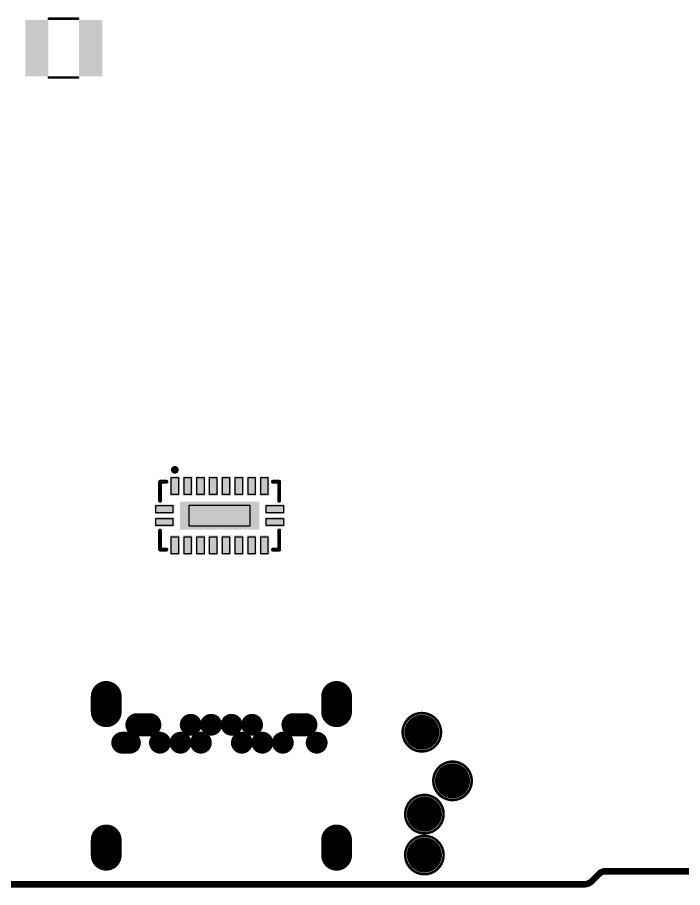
# Model space of a CAD drawing. Header units: millimetres. Extents: x 33.87 to 37.23, y 19.07 to 21.28.
# Drawn here: x 34.541 to 35.565, y 19.07 to 20.409 of the extents above; entities that cross this region are included whole.
import ezdxf

# ---------------------------------------------------------------- set-up
doc = ezdxf.new("R2010")
doc.units = ezdxf.units.MM
doc.header["$MEASUREMENT"] = 0
for name, color, linetype in [('BottomLayer', 5, 'Continuous'), ('BottomOverlay', 54, 'Continuous'), ('BottomPaste', 16, 'Continuous'), ('BottomSolder', 6, 'Continuous'), ('KeepOutLayer', 6, 'Continuous'), ('MidLayer1', 16, 'Continuous'), ('MidLayer2', 76, 'Continuous'), ('MidLayer3', 90, 'Continuous'), ('MidLayer4', 156, 'Continuous'), ('MidLayer5', 130, 'Continuous'), ('MidLayer6', 216, 'Continuous'), ('MultiLayer', 9, 'Continuous')]:
    doc.layers.add(name, color=color, linetype=linetype)

# ---------------------------------------------------------------- blocks, each defined once
blk = doc.blocks.new('IND_252012_B_21')
at = {"layer": 'BottomLayer'}
for points in [[(-0.0271, -0.0394), (-0.0271, 0.0394), (-0.0546, -0.0394), (-0.0546, 0.0394)], [(0.0556, -0.0394), (0.0556, 0.0394), (0.0281, -0.0394), (0.0281, 0.0394)]]:
    blk.add_solid(points, dxfattribs=at)
at = {"layer": 'BottomOverlay', "const_width": 0.00394}
for points in [[(-0.0225, 0.0453), (0.0224, 0.0453)], [(-0.0225, -0.0453), (0.0224, -0.0453)]]:
    blk.add_lwpolyline(points, dxfattribs=at)
at = {"layer": 'BottomOverlay', "const_width": 0.00197}
for points in [[(-0.0235, 0.0453, 1), (-0.0215, 0.0453, 1)], [(0.0214, 0.0453, 1), (0.0234, 0.0453, 1)], [(-0.0235, -0.0453, 1), (-0.0215, -0.0453, 1)], [(0.0214, -0.0453, 1), (0.0234, -0.0453, 1)]]:
    blk.add_lwpolyline(points, format="xyb", close=True, dxfattribs=at)
at = {"layer": 'BottomPaste'}
for points in [[(-0.0271, -0.0394), (-0.0271, 0.0394), (-0.0546, -0.0394), (-0.0546, 0.0394)], [(0.0556, -0.0394), (0.0556, 0.0394), (0.0281, -0.0394), (0.0281, 0.0394)]]:
    blk.add_solid(points, dxfattribs=at)
at = {"layer": 'BottomSolder'}
for points in [[(-0.0231, -0.0434), (-0.0231, 0.0434), (-0.0586, -0.0434), (-0.0586, 0.0434)], [(0.0596, -0.0434), (0.0596, 0.0434), (0.0241, -0.0434), (0.0241, 0.0434)]]:
    blk.add_solid(points, dxfattribs=at)
blk = doc.blocks.new('TEST_1_27MM_B_33')
at = {"layer": 'BottomLayer', "const_width": 0.025}
blk.add_lwpolyline([(-0.0125, 0, 1), (0.0125, 0, 1)], format="xyb", close=True, dxfattribs=at)
at = {"layer": 'BottomOverlay'}
for points, const_width in [([(0.0295, 0, 1), (-0.0295, 0, 1)], 0.00394), ([(-0.0305, 0, 1), (-0.0285, 0, 1)], 0.00197), ([(0.0285, 0, 1), (0.0305, 0, 1)], 0.00197)]:
    blk.add_lwpolyline(points, format="xyb", close=True, dxfattribs=dict(at, const_width=const_width))
at = {"layer": 'BottomPaste', "const_width": 0.025}
blk.add_lwpolyline([(-0.0125, 0, 1), (0.0125, 0, 1)], format="xyb", close=True, dxfattribs=at)
at = {"layer": 'BottomSolder', "const_width": 0.027}
blk.add_lwpolyline([(-0.0135, 0, 1), (0.0135, 0, 1)], format="xyb", close=True, dxfattribs=at)
blk = doc.blocks.new('TEST_1_27MM_B_34')
at = {"layer": 'BottomLayer', "const_width": 0.025}
blk.add_lwpolyline([(-0.0125, 0, 1), (0.0125, 0, 1)], format="xyb", close=True, dxfattribs=at)
at = {"layer": 'BottomOverlay'}
for points, const_width in [([(0.0295, 0, 1), (-0.0295, 0, 1)], 0.00394), ([(-0.0305, 0, 1), (-0.0285, 0, 1)], 0.00197), ([(0.0285, 0, 1), (0.0305, 0, 1)], 0.00197)]:
    blk.add_lwpolyline(points, format="xyb", close=True, dxfattribs=dict(at, const_width=const_width))
at = {"layer": 'BottomPaste', "const_width": 0.025}
blk.add_lwpolyline([(-0.0125, 0, 1), (0.0125, 0, 1)], format="xyb", close=True, dxfattribs=at)
at = {"layer": 'BottomSolder', "const_width": 0.027}
blk.add_lwpolyline([(-0.0135, 0, 1), (0.0135, 0, 1)], format="xyb", close=True, dxfattribs=at)
blk = doc.blocks.new('TEST_1_27MM_B_35')
at = {"layer": 'BottomLayer', "const_width": 0.025}
blk.add_lwpolyline([(-0.0125, 0, 1), (0.0125, 0, 1)], format="xyb", close=True, dxfattribs=at)
at = {"layer": 'BottomOverlay'}
for points, const_width in [([(0.0295, 0, 1), (-0.0295, 0, 1)], 0.00394), ([(-0.0305, 0, 1), (-0.0285, 0, 1)], 0.00197), ([(0.0285, 0, 1), (0.0305, 0, 1)], 0.00197)]:
    blk.add_lwpolyline(points, format="xyb", close=True, dxfattribs=dict(at, const_width=const_width))
at = {"layer": 'BottomPaste', "const_width": 0.025}
blk.add_lwpolyline([(-0.0125, 0, 1), (0.0125, 0, 1)], format="xyb", close=True, dxfattribs=at)
at = {"layer": 'BottomSolder', "const_width": 0.027}
blk.add_lwpolyline([(-0.0135, 0, 1), (0.0135, 0, 1)], format="xyb", close=True, dxfattribs=at)
blk = doc.blocks.new('TEST_1_27MM_B_36')
at = {"layer": 'BottomLayer', "const_width": 0.025}
blk.add_lwpolyline([(-0.0125, 0, 1), (0.0125, 0, 1)], format="xyb", close=True, dxfattribs=at)
at = {"layer": 'BottomOverlay'}
for points, const_width in [([(0.0295, 0, 1), (-0.0295, 0, 1)], 0.00394), ([(-0.0305, 0, 1), (-0.0285, 0, 1)], 0.00197), ([(0.0285, 0, 1), (0.0305, 0, 1)], 0.00197)]:
    blk.add_lwpolyline(points, format="xyb", close=True, dxfattribs=dict(at, const_width=const_width))
at = {"layer": 'BottomPaste', "const_width": 0.025}
blk.add_lwpolyline([(-0.0125, 0, 1), (0.0125, 0, 1)], format="xyb", close=True, dxfattribs=at)
at = {"layer": 'BottomSolder', "const_width": 0.027}
blk.add_lwpolyline([(-0.0135, 0, 1), (0.0135, 0, 1)], format="xyb", close=True, dxfattribs=at)
blk = doc.blocks.new('USB_C_TH_TYPE_USB_3_1_C_52')
at = {"layer": 'BottomLayer'}
for points, const_width in [([(-0.1302, 0.1772), (-0.1066, 0.1772)], 0.0394), ([(0.0906, 0.1772), (0.1143, 0.1772)], 0.0394), ([(0.043, 0.1407), (0.043, 0.1526)], 0.0256), ([(0.0706, 0.1299), (0.0706, 0.1102)], 0.0276), ([(0.0706, -0.1102), (0.0706, -0.1299)], 0.0276), ([(-0.1302, -0.1772), (-0.1066, -0.1772)], 0.0394), ([(0.0906, -0.1772), (0.1143, -0.1772)], 0.0394)]:
    blk.add_lwpolyline(points, dxfattribs=dict(at, const_width=const_width))
for points, const_width in [([(-0.1401, 0.1772, 1), (-0.1204, 0.1772, 1)], 0.0197), ([(-0.1164, 0.1772, 1), (-0.0968, 0.1772, 1)], 0.0197), ([(0.0808, 0.1772, 1), (0.1005, 0.1772, 1)], 0.0197), ([(0.1044, 0.1772, 1), (0.1241, 0.1772, 1)], 0.0197), ([(0.0366, 0.1526, 1), (0.0494, 0.1526, 1)], 0.0128), ([(0.0366, 0.1407, 1), (0.0494, 0.1407, 1)], 0.0128), ([(0.0637, 0.1299, 1), (0.0775, 0.1299, 1)], 0.0138), ([(0.0637, 0.1102, 1), (0.0775, 0.1102, 1)], 0.0138), ([(0.0366, 0.0945, 1), (0.0494, 0.0945, 1)], 0.0128), ([(0.0366, 0.063, 1), (0.0494, 0.063, 1)], 0.0128), ([(0.0642, 0.0472, 1), (0.077, 0.0472, 1)], 0.0128), ([(0.0366, 0.0315, 1), (0.0494, 0.0315, 1)], 0.0128), ([(0.0642, 0.0158, 1), (0.077, 0.0158, 1)], 0.0128), ([(0.0642, -0.0157, 1), (0.077, -0.0157, 1)], 0.0128), ([(0.0366, -0.0315, 1), (0.0494, -0.0315, 1)], 0.0128), ([(0.0642, -0.0472, 1), (0.077, -0.0472, 1)], 0.0128), ([(0.0366, -0.063, 1), (0.0494, -0.063, 1)], 0.0128), ([(0.0366, -0.0945, 1), (0.0494, -0.0945, 1)], 0.0128), ([(0.0637, -0.1102, 1), (0.0775, -0.1102, 1)], 0.0138), ([(0.0637, -0.1299, 1), (0.0775, -0.1299, 1)], 0.0138), ([(0.0366, -0.1466, 1), (0.0494, -0.1466, 1)], 0.0128), ([(-0.1401, -0.1772, 1), (-0.1204, -0.1772, 1)], 0.0197), ([(-0.1164, -0.1772, 1), (-0.0968, -0.1772, 1)], 0.0197), ([(0.0808, -0.1772, 1), (0.1005, -0.1772, 1)], 0.0197), ([(0.1044, -0.1772, 1), (0.1241, -0.1772, 1)], 0.0197)]:
    blk.add_lwpolyline(points, format="xyb", close=True, dxfattribs=dict(at, const_width=const_width))
at = {"layer": 'BottomSolder'}
for points, const_width in [([(-0.1302, 0.1772), (-0.1066, 0.1772)], 0.0474), ([(0.0906, 0.1772), (0.1143, 0.1772)], 0.0474), ([(0.043, 0.1407), (0.043, 0.1526)], 0.0336), ([(0.0706, 0.1299), (0.0706, 0.1102)], 0.0356), ([(0.0706, -0.1102), (0.0706, -0.1299)], 0.0356), ([(-0.1302, -0.1772), (-0.1066, -0.1772)], 0.0474), ([(0.0906, -0.1772), (0.1143, -0.1772)], 0.0474)]:
    blk.add_lwpolyline(points, dxfattribs=dict(at, const_width=const_width))
for points, const_width in [([(-0.1421, 0.1772, 1), (-0.1184, 0.1772, 1)], 0.0237), ([(-0.1184, 0.1772, 1), (-0.0948, 0.1772, 1)], 0.0237), ([(0.0788, 0.1772, 1), (0.1025, 0.1772, 1)], 0.0237), ([(0.1024, 0.1772, 1), (0.1261, 0.1772, 1)], 0.0237), ([(0.0346, 0.1526, 1), (0.0514, 0.1526, 1)], 0.0168), ([(0.0346, 0.1407, 1), (0.0514, 0.1407, 1)], 0.0168), ([(0.0617, 0.1299, 1), (0.0795, 0.1299, 1)], 0.0178), ([(0.0617, 0.1102, 1), (0.0795, 0.1102, 1)], 0.0178), ([(0.0346, 0.0945, 1), (0.0514, 0.0945, 1)], 0.0168), ([(0.0346, 0.063, 1), (0.0514, 0.063, 1)], 0.0168), ([(0.0622, 0.0472, 1), (0.079, 0.0472, 1)], 0.0168), ([(0.0346, 0.0315, 1), (0.0514, 0.0315, 1)], 0.0168), ([(0.0622, 0.0158, 1), (0.079, 0.0158, 1)], 0.0168), ([(0.0622, -0.0157, 1), (0.079, -0.0157, 1)], 0.0168), ([(0.0346, -0.0315, 1), (0.0514, -0.0315, 1)], 0.0168), ([(0.0622, -0.0472, 1), (0.079, -0.0472, 1)], 0.0168), ([(0.0346, -0.063, 1), (0.0514, -0.063, 1)], 0.0168), ([(0.0346, -0.0945, 1), (0.0514, -0.0945, 1)], 0.0168), ([(0.0617, -0.1102, 1), (0.0795, -0.1102, 1)], 0.0178), ([(0.0617, -0.1299, 1), (0.0795, -0.1299, 1)], 0.0178), ([(0.0346, -0.1466, 1), (0.0514, -0.1466, 1)], 0.0168), ([(-0.1421, -0.1772, 1), (-0.1184, -0.1772, 1)], 0.0237), ([(-0.1184, -0.1772, 1), (-0.0948, -0.1772, 1)], 0.0237), ([(0.0788, -0.1772, 1), (0.1025, -0.1772, 1)], 0.0237), ([(0.1024, -0.1772, 1), (0.1261, -0.1772, 1)], 0.0237)]:
    blk.add_lwpolyline(points, format="xyb", close=True, dxfattribs=dict(at, const_width=const_width))
at = {"layer": 'MidLayer1'}
for points, const_width in [([(-0.1302, 0.1772), (-0.1066, 0.1772)], 0.0394), ([(0.0906, 0.1772), (0.1143, 0.1772)], 0.0394), ([(0.043, 0.1407), (0.043, 0.1526)], 0.0256), ([(0.0706, 0.1299), (0.0706, 0.1102)], 0.0276), ([(0.0706, -0.1102), (0.0706, -0.1299)], 0.0276), ([(-0.1302, -0.1772), (-0.1066, -0.1772)], 0.0394), ([(0.0906, -0.1772), (0.1143, -0.1772)], 0.0394)]:
    blk.add_lwpolyline(points, dxfattribs=dict(at, const_width=const_width))
for points, const_width in [([(-0.1401, 0.1772, 1), (-0.1204, 0.1772, 1)], 0.0197), ([(-0.1164, 0.1772, 1), (-0.0968, 0.1772, 1)], 0.0197), ([(0.0808, 0.1772, 1), (0.1005, 0.1772, 1)], 0.0197), ([(0.1044, 0.1772, 1), (0.1241, 0.1772, 1)], 0.0197), ([(0.0366, 0.1526, 1), (0.0494, 0.1526, 1)], 0.0128), ([(0.0366, 0.1407, 1), (0.0494, 0.1407, 1)], 0.0128), ([(0.0637, 0.1299, 1), (0.0775, 0.1299, 1)], 0.0138), ([(0.0637, 0.1102, 1), (0.0775, 0.1102, 1)], 0.0138), ([(0.0366, 0.0945, 1), (0.0494, 0.0945, 1)], 0.0128), ([(0.0366, 0.063, 1), (0.0494, 0.063, 1)], 0.0128), ([(0.0642, 0.0472, 1), (0.077, 0.0472, 1)], 0.0128), ([(0.0366, 0.0315, 1), (0.0494, 0.0315, 1)], 0.0128), ([(0.0642, 0.0158, 1), (0.077, 0.0158, 1)], 0.0128), ([(0.0642, -0.0157, 1), (0.077, -0.0157, 1)], 0.0128), ([(0.0366, -0.0315, 1), (0.0494, -0.0315, 1)], 0.0128), ([(0.0642, -0.0472, 1), (0.077, -0.0472, 1)], 0.0128), ([(0.0366, -0.063, 1), (0.0494, -0.063, 1)], 0.0128), ([(0.0366, -0.0945, 1), (0.0494, -0.0945, 1)], 0.0128), ([(0.0637, -0.1102, 1), (0.0775, -0.1102, 1)], 0.0138), ([(0.0637, -0.1299, 1), (0.0775, -0.1299, 1)], 0.0138), ([(0.0366, -0.1466, 1), (0.0494, -0.1466, 1)], 0.0128), ([(-0.1401, -0.1772, 1), (-0.1204, -0.1772, 1)], 0.0197), ([(-0.1164, -0.1772, 1), (-0.0968, -0.1772, 1)], 0.0197), ([(0.0808, -0.1772, 1), (0.1005, -0.1772, 1)], 0.0197), ([(0.1044, -0.1772, 1), (0.1241, -0.1772, 1)], 0.0197)]:
    blk.add_lwpolyline(points, format="xyb", close=True, dxfattribs=dict(at, const_width=const_width))
at = {"layer": 'MidLayer2'}
for points, const_width in [([(-0.1302, 0.1772), (-0.1066, 0.1772)], 0.0394), ([(0.0906, 0.1772), (0.1143, 0.1772)], 0.0394), ([(0.043, 0.1407), (0.043, 0.1526)], 0.0256), ([(0.0706, 0.1299), (0.0706, 0.1102)], 0.0276), ([(0.0706, -0.1102), (0.0706, -0.1299)], 0.0276), ([(-0.1302, -0.1772), (-0.1066, -0.1772)], 0.0394), ([(0.0906, -0.1772), (0.1143, -0.1772)], 0.0394)]:
    blk.add_lwpolyline(points, dxfattribs=dict(at, const_width=const_width))
for points, const_width in [([(-0.1401, 0.1772, 1), (-0.1204, 0.1772, 1)], 0.0197), ([(-0.1164, 0.1772, 1), (-0.0968, 0.1772, 1)], 0.0197), ([(0.0808, 0.1772, 1), (0.1005, 0.1772, 1)], 0.0197), ([(0.1044, 0.1772, 1), (0.1241, 0.1772, 1)], 0.0197), ([(0.0366, 0.1526, 1), (0.0494, 0.1526, 1)], 0.0128), ([(0.0366, 0.1407, 1), (0.0494, 0.1407, 1)], 0.0128), ([(0.0637, 0.1299, 1), (0.0775, 0.1299, 1)], 0.0138), ([(0.0637, 0.1102, 1), (0.0775, 0.1102, 1)], 0.0138), ([(0.0366, 0.0945, 1), (0.0494, 0.0945, 1)], 0.0128), ([(0.0366, 0.063, 1), (0.0494, 0.063, 1)], 0.0128), ([(0.0642, 0.0472, 1), (0.077, 0.0472, 1)], 0.0128), ([(0.0366, 0.0315, 1), (0.0494, 0.0315, 1)], 0.0128), ([(0.0642, 0.0158, 1), (0.077, 0.0158, 1)], 0.0128), ([(0.0642, -0.0157, 1), (0.077, -0.0157, 1)], 0.0128), ([(0.0366, -0.0315, 1), (0.0494, -0.0315, 1)], 0.0128), ([(0.0642, -0.0472, 1), (0.077, -0.0472, 1)], 0.0128), ([(0.0366, -0.063, 1), (0.0494, -0.063, 1)], 0.0128), ([(0.0366, -0.0945, 1), (0.0494, -0.0945, 1)], 0.0128), ([(0.0637, -0.1102, 1), (0.0775, -0.1102, 1)], 0.0138), ([(0.0637, -0.1299, 1), (0.0775, -0.1299, 1)], 0.0138), ([(0.0366, -0.1466, 1), (0.0494, -0.1466, 1)], 0.0128), ([(-0.1401, -0.1772, 1), (-0.1204, -0.1772, 1)], 0.0197), ([(-0.1164, -0.1772, 1), (-0.0968, -0.1772, 1)], 0.0197), ([(0.0808, -0.1772, 1), (0.1005, -0.1772, 1)], 0.0197), ([(0.1044, -0.1772, 1), (0.1241, -0.1772, 1)], 0.0197)]:
    blk.add_lwpolyline(points, format="xyb", close=True, dxfattribs=dict(at, const_width=const_width))
at = {"layer": 'MidLayer3'}
for points, const_width in [([(-0.1302, 0.1772), (-0.1066, 0.1772)], 0.0394), ([(0.0906, 0.1772), (0.1143, 0.1772)], 0.0394), ([(0.043, 0.1407), (0.043, 0.1526)], 0.0256), ([(0.0706, 0.1299), (0.0706, 0.1102)], 0.0276), ([(0.0706, -0.1102), (0.0706, -0.1299)], 0.0276), ([(-0.1302, -0.1772), (-0.1066, -0.1772)], 0.0394), ([(0.0906, -0.1772), (0.1143, -0.1772)], 0.0394)]:
    blk.add_lwpolyline(points, dxfattribs=dict(at, const_width=const_width))
for points, const_width in [([(-0.1401, 0.1772, 1), (-0.1204, 0.1772, 1)], 0.0197), ([(-0.1164, 0.1772, 1), (-0.0968, 0.1772, 1)], 0.0197), ([(0.0808, 0.1772, 1), (0.1005, 0.1772, 1)], 0.0197), ([(0.1044, 0.1772, 1), (0.1241, 0.1772, 1)], 0.0197), ([(0.0366, 0.1526, 1), (0.0494, 0.1526, 1)], 0.0128), ([(0.0366, 0.1407, 1), (0.0494, 0.1407, 1)], 0.0128), ([(0.0637, 0.1299, 1), (0.0775, 0.1299, 1)], 0.0138), ([(0.0637, 0.1102, 1), (0.0775, 0.1102, 1)], 0.0138), ([(0.0366, 0.0945, 1), (0.0494, 0.0945, 1)], 0.0128), ([(0.0366, 0.063, 1), (0.0494, 0.063, 1)], 0.0128), ([(0.0642, 0.0472, 1), (0.077, 0.0472, 1)], 0.0128), ([(0.0366, 0.0315, 1), (0.0494, 0.0315, 1)], 0.0128), ([(0.0642, 0.0158, 1), (0.077, 0.0158, 1)], 0.0128), ([(0.0642, -0.0157, 1), (0.077, -0.0157, 1)], 0.0128), ([(0.0366, -0.0315, 1), (0.0494, -0.0315, 1)], 0.0128), ([(0.0642, -0.0472, 1), (0.077, -0.0472, 1)], 0.0128), ([(0.0366, -0.063, 1), (0.0494, -0.063, 1)], 0.0128), ([(0.0366, -0.0945, 1), (0.0494, -0.0945, 1)], 0.0128), ([(0.0637, -0.1102, 1), (0.0775, -0.1102, 1)], 0.0138), ([(0.0637, -0.1299, 1), (0.0775, -0.1299, 1)], 0.0138), ([(0.0366, -0.1466, 1), (0.0494, -0.1466, 1)], 0.0128), ([(-0.1401, -0.1772, 1), (-0.1204, -0.1772, 1)], 0.0197), ([(-0.1164, -0.1772, 1), (-0.0968, -0.1772, 1)], 0.0197), ([(0.0808, -0.1772, 1), (0.1005, -0.1772, 1)], 0.0197), ([(0.1044, -0.1772, 1), (0.1241, -0.1772, 1)], 0.0197)]:
    blk.add_lwpolyline(points, format="xyb", close=True, dxfattribs=dict(at, const_width=const_width))
at = {"layer": 'MidLayer4'}
for points, const_width in [([(-0.1302, 0.1772), (-0.1066, 0.1772)], 0.0394), ([(0.0906, 0.1772), (0.1143, 0.1772)], 0.0394), ([(0.043, 0.1407), (0.043, 0.1526)], 0.0256), ([(0.0706, 0.1299), (0.0706, 0.1102)], 0.0276), ([(0.0706, -0.1102), (0.0706, -0.1299)], 0.0276), ([(-0.1302, -0.1772), (-0.1066, -0.1772)], 0.0394), ([(0.0906, -0.1772), (0.1143, -0.1772)], 0.0394)]:
    blk.add_lwpolyline(points, dxfattribs=dict(at, const_width=const_width))
for points, const_width in [([(-0.1401, 0.1772, 1), (-0.1204, 0.1772, 1)], 0.0197), ([(-0.1164, 0.1772, 1), (-0.0968, 0.1772, 1)], 0.0197), ([(0.0808, 0.1772, 1), (0.1005, 0.1772, 1)], 0.0197), ([(0.1044, 0.1772, 1), (0.1241, 0.1772, 1)], 0.0197), ([(0.0366, 0.1526, 1), (0.0494, 0.1526, 1)], 0.0128), ([(0.0366, 0.1407, 1), (0.0494, 0.1407, 1)], 0.0128), ([(0.0637, 0.1299, 1), (0.0775, 0.1299, 1)], 0.0138), ([(0.0637, 0.1102, 1), (0.0775, 0.1102, 1)], 0.0138), ([(0.0366, 0.0945, 1), (0.0494, 0.0945, 1)], 0.0128), ([(0.0366, 0.063, 1), (0.0494, 0.063, 1)], 0.0128), ([(0.0642, 0.0472, 1), (0.077, 0.0472, 1)], 0.0128), ([(0.0366, 0.0315, 1), (0.0494, 0.0315, 1)], 0.0128), ([(0.0642, 0.0158, 1), (0.077, 0.0158, 1)], 0.0128), ([(0.0642, -0.0157, 1), (0.077, -0.0157, 1)], 0.0128), ([(0.0366, -0.0315, 1), (0.0494, -0.0315, 1)], 0.0128), ([(0.0642, -0.0472, 1), (0.077, -0.0472, 1)], 0.0128), ([(0.0366, -0.063, 1), (0.0494, -0.063, 1)], 0.0128), ([(0.0366, -0.0945, 1), (0.0494, -0.0945, 1)], 0.0128), ([(0.0637, -0.1102, 1), (0.0775, -0.1102, 1)], 0.0138), ([(0.0637, -0.1299, 1), (0.0775, -0.1299, 1)], 0.0138), ([(0.0366, -0.1466, 1), (0.0494, -0.1466, 1)], 0.0128), ([(-0.1401, -0.1772, 1), (-0.1204, -0.1772, 1)], 0.0197), ([(-0.1164, -0.1772, 1), (-0.0968, -0.1772, 1)], 0.0197), ([(0.0808, -0.1772, 1), (0.1005, -0.1772, 1)], 0.0197), ([(0.1044, -0.1772, 1), (0.1241, -0.1772, 1)], 0.0197)]:
    blk.add_lwpolyline(points, format="xyb", close=True, dxfattribs=dict(at, const_width=const_width))
at = {"layer": 'MidLayer5'}
for points, const_width in [([(-0.1302, 0.1772), (-0.1066, 0.1772)], 0.0394), ([(0.0906, 0.1772), (0.1143, 0.1772)], 0.0394), ([(0.043, 0.1407), (0.043, 0.1526)], 0.0256), ([(0.0706, 0.1299), (0.0706, 0.1102)], 0.0276), ([(0.0706, -0.1102), (0.0706, -0.1299)], 0.0276), ([(-0.1302, -0.1772), (-0.1066, -0.1772)], 0.0394), ([(0.0906, -0.1772), (0.1143, -0.1772)], 0.0394)]:
    blk.add_lwpolyline(points, dxfattribs=dict(at, const_width=const_width))
for points, const_width in [([(-0.1401, 0.1772, 1), (-0.1204, 0.1772, 1)], 0.0197), ([(-0.1164, 0.1772, 1), (-0.0968, 0.1772, 1)], 0.0197), ([(0.0808, 0.1772, 1), (0.1005, 0.1772, 1)], 0.0197), ([(0.1044, 0.1772, 1), (0.1241, 0.1772, 1)], 0.0197), ([(0.0366, 0.1526, 1), (0.0494, 0.1526, 1)], 0.0128), ([(0.0366, 0.1407, 1), (0.0494, 0.1407, 1)], 0.0128), ([(0.0637, 0.1299, 1), (0.0775, 0.1299, 1)], 0.0138), ([(0.0637, 0.1102, 1), (0.0775, 0.1102, 1)], 0.0138), ([(0.0366, 0.0945, 1), (0.0494, 0.0945, 1)], 0.0128), ([(0.0366, 0.063, 1), (0.0494, 0.063, 1)], 0.0128), ([(0.0642, 0.0472, 1), (0.077, 0.0472, 1)], 0.0128), ([(0.0366, 0.0315, 1), (0.0494, 0.0315, 1)], 0.0128), ([(0.0642, 0.0158, 1), (0.077, 0.0158, 1)], 0.0128), ([(0.0642, -0.0157, 1), (0.077, -0.0157, 1)], 0.0128), ([(0.0366, -0.0315, 1), (0.0494, -0.0315, 1)], 0.0128), ([(0.0642, -0.0472, 1), (0.077, -0.0472, 1)], 0.0128), ([(0.0366, -0.063, 1), (0.0494, -0.063, 1)], 0.0128), ([(0.0366, -0.0945, 1), (0.0494, -0.0945, 1)], 0.0128), ([(0.0637, -0.1102, 1), (0.0775, -0.1102, 1)], 0.0138), ([(0.0637, -0.1299, 1), (0.0775, -0.1299, 1)], 0.0138), ([(0.0366, -0.1466, 1), (0.0494, -0.1466, 1)], 0.0128), ([(-0.1401, -0.1772, 1), (-0.1204, -0.1772, 1)], 0.0197), ([(-0.1164, -0.1772, 1), (-0.0968, -0.1772, 1)], 0.0197), ([(0.0808, -0.1772, 1), (0.1005, -0.1772, 1)], 0.0197), ([(0.1044, -0.1772, 1), (0.1241, -0.1772, 1)], 0.0197)]:
    blk.add_lwpolyline(points, format="xyb", close=True, dxfattribs=dict(at, const_width=const_width))
at = {"layer": 'MidLayer6'}
for points, const_width in [([(-0.1302, 0.1772), (-0.1066, 0.1772)], 0.0394), ([(0.0906, 0.1772), (0.1143, 0.1772)], 0.0394), ([(0.043, 0.1407), (0.043, 0.1526)], 0.0256), ([(0.0706, 0.1299), (0.0706, 0.1102)], 0.0276), ([(0.0706, -0.1102), (0.0706, -0.1299)], 0.0276), ([(-0.1302, -0.1772), (-0.1066, -0.1772)], 0.0394), ([(0.0906, -0.1772), (0.1143, -0.1772)], 0.0394)]:
    blk.add_lwpolyline(points, dxfattribs=dict(at, const_width=const_width))
for points, const_width in [([(-0.1401, 0.1772, 1), (-0.1204, 0.1772, 1)], 0.0197), ([(-0.1164, 0.1772, 1), (-0.0968, 0.1772, 1)], 0.0197), ([(0.0808, 0.1772, 1), (0.1005, 0.1772, 1)], 0.0197), ([(0.1044, 0.1772, 1), (0.1241, 0.1772, 1)], 0.0197), ([(0.0366, 0.1526, 1), (0.0494, 0.1526, 1)], 0.0128), ([(0.0366, 0.1407, 1), (0.0494, 0.1407, 1)], 0.0128), ([(0.0637, 0.1299, 1), (0.0775, 0.1299, 1)], 0.0138), ([(0.0637, 0.1102, 1), (0.0775, 0.1102, 1)], 0.0138), ([(0.0366, 0.0945, 1), (0.0494, 0.0945, 1)], 0.0128), ([(0.0366, 0.063, 1), (0.0494, 0.063, 1)], 0.0128), ([(0.0642, 0.0472, 1), (0.077, 0.0472, 1)], 0.0128), ([(0.0366, 0.0315, 1), (0.0494, 0.0315, 1)], 0.0128), ([(0.0642, 0.0158, 1), (0.077, 0.0158, 1)], 0.0128), ([(0.0642, -0.0157, 1), (0.077, -0.0157, 1)], 0.0128), ([(0.0366, -0.0315, 1), (0.0494, -0.0315, 1)], 0.0128), ([(0.0642, -0.0472, 1), (0.077, -0.0472, 1)], 0.0128), ([(0.0366, -0.063, 1), (0.0494, -0.063, 1)], 0.0128), ([(0.0366, -0.0945, 1), (0.0494, -0.0945, 1)], 0.0128), ([(0.0637, -0.1102, 1), (0.0775, -0.1102, 1)], 0.0138), ([(0.0637, -0.1299, 1), (0.0775, -0.1299, 1)], 0.0138), ([(0.0366, -0.1466, 1), (0.0494, -0.1466, 1)], 0.0128), ([(-0.1401, -0.1772, 1), (-0.1204, -0.1772, 1)], 0.0197), ([(-0.1164, -0.1772, 1), (-0.0968, -0.1772, 1)], 0.0197), ([(0.0808, -0.1772, 1), (0.1005, -0.1772, 1)], 0.0197), ([(0.1044, -0.1772, 1), (0.1241, -0.1772, 1)], 0.0197)]:
    blk.add_lwpolyline(points, format="xyb", close=True, dxfattribs=dict(at, const_width=const_width))
at = {"layer": 'MultiLayer'}
for points, const_width in [([(-0.1302, 0.1772), (-0.1066, 0.1772)], 0.0394), ([(0.0906, 0.1772), (0.1143, 0.1772)], 0.0394), ([(0.043, 0.1407), (0.043, 0.1526)], 0.0256), ([(0.0706, 0.1299), (0.0706, 0.1102)], 0.0276), ([(0.0706, -0.1102), (0.0706, -0.1299)], 0.0276), ([(-0.1302, -0.1772), (-0.1066, -0.1772)], 0.0394), ([(0.0906, -0.1772), (0.1143, -0.1772)], 0.0394)]:
    blk.add_lwpolyline(points, dxfattribs=dict(at, const_width=const_width))
for points, const_width in [([(-0.1401, 0.1772, 1), (-0.1204, 0.1772, 1)], 0.0197), ([(-0.1164, 0.1772, 1), (-0.0968, 0.1772, 1)], 0.0197), ([(0.0808, 0.1772, 1), (0.1005, 0.1772, 1)], 0.0197), ([(0.1044, 0.1772, 1), (0.1241, 0.1772, 1)], 0.0197), ([(0.0366, 0.1526, 1), (0.0494, 0.1526, 1)], 0.0128), ([(0.0366, 0.1407, 1), (0.0494, 0.1407, 1)], 0.0128), ([(0.0637, 0.1299, 1), (0.0775, 0.1299, 1)], 0.0138), ([(0.0637, 0.1102, 1), (0.0775, 0.1102, 1)], 0.0138), ([(0.0366, 0.0945, 1), (0.0494, 0.0945, 1)], 0.0128), ([(0.0366, 0.063, 1), (0.0494, 0.063, 1)], 0.0128), ([(0.0642, 0.0472, 1), (0.077, 0.0472, 1)], 0.0128), ([(0.0366, 0.0315, 1), (0.0494, 0.0315, 1)], 0.0128), ([(0.0642, 0.0158, 1), (0.077, 0.0158, 1)], 0.0128), ([(0.0642, -0.0157, 1), (0.077, -0.0157, 1)], 0.0128), ([(0.0366, -0.0315, 1), (0.0494, -0.0315, 1)], 0.0128), ([(0.0642, -0.0472, 1), (0.077, -0.0472, 1)], 0.0128), ([(0.0366, -0.063, 1), (0.0494, -0.063, 1)], 0.0128), ([(0.0366, -0.0945, 1), (0.0494, -0.0945, 1)], 0.0128), ([(0.0637, -0.1102, 1), (0.0775, -0.1102, 1)], 0.0138), ([(0.0637, -0.1299, 1), (0.0775, -0.1299, 1)], 0.0138), ([(0.0366, -0.1466, 1), (0.0494, -0.1466, 1)], 0.0128), ([(-0.1401, -0.1772, 1), (-0.1204, -0.1772, 1)], 0.0197), ([(-0.1164, -0.1772, 1), (-0.0968, -0.1772, 1)], 0.0197), ([(0.0808, -0.1772, 1), (0.1005, -0.1772, 1)], 0.0197), ([(0.1044, -0.1772, 1), (0.1241, -0.1772, 1)], 0.0197)]:
    blk.add_lwpolyline(points, format="xyb", close=True, dxfattribs=dict(at, const_width=const_width))
blk = doc.blocks.new('VFQFN_20_L4_5_W2_5_P0_5_BL_EP_B_54')
at = {"layer": 'BottomLayer'}
for points in [[(-0.0745, 0.0251), (-0.0635, 0.0251), (-0.0745, 0.0513), (-0.0635, 0.0513)], [(-0.0549, 0.0251), (-0.0438, 0.0251), (-0.0549, 0.0513), (-0.0438, 0.0513)], [(-0.0352, 0.0251), (-0.0241, 0.0251), (-0.0352, 0.0513), (-0.0241, 0.0513)], [(-0.0155, 0.0251), (-0.0045, 0.0251), (-0.0155, 0.0513), (-0.0045, 0.0513)], [(0.0042, 0.0251), (0.0152, 0.0251), (0.0042, 0.0513), (0.0152, 0.0513)], [(0.0239, 0.0251), (0.0349, 0.0251), (0.0239, 0.0513), (0.0349, 0.0513)], [(0.0436, 0.0251), (0.0546, 0.0251), (0.0436, 0.0513), (0.0546, 0.0513)], [(0.0633, 0.0251), (0.0743, 0.0251), (0.0633, 0.0513), (0.0743, 0.0513)], [(-0.0982, -0.003), (-0.072, -0.003), (-0.0982, 0.008), (-0.072, 0.008)], [(-0.0592, -0.0271), (0.0589, -0.0271), (-0.0592, 0.0123), (0.0589, 0.0123)], [(0.0717, -0.003), (0.0979, -0.003), (0.0717, 0.008), (0.0979, 0.008)], [(-0.0982, -0.0227), (-0.072, -0.0227), (-0.0982, -0.0117), (-0.072, -0.0117)], [(0.0717, -0.0227), (0.0979, -0.0227), (0.0717, -0.0117), (0.0979, -0.0117)], [(-0.0745, -0.066), (-0.0635, -0.066), (-0.0745, -0.0399), (-0.0635, -0.0399)], [(-0.0549, -0.066), (-0.0438, -0.066), (-0.0549, -0.0399), (-0.0438, -0.0399)], [(-0.0352, -0.066), (-0.0241, -0.066), (-0.0352, -0.0399), (-0.0241, -0.0399)], [(-0.0155, -0.066), (-0.0045, -0.066), (-0.0155, -0.0399), (-0.0045, -0.0399)], [(0.0042, -0.066), (0.0152, -0.066), (0.0042, -0.0399), (0.0152, -0.0399)], [(0.0239, -0.066), (0.0349, -0.066), (0.0239, -0.0399), (0.0349, -0.0399)], [(0.0436, -0.066), (0.0546, -0.066), (0.0436, -0.0399), (0.0546, -0.0399)], [(0.0633, -0.066), (0.0743, -0.066), (0.0633, -0.0399), (0.0743, -0.0399)]]:
    blk.add_solid(points, dxfattribs=at)
at = {"layer": 'BottomOverlay'}
for points, const_width in [([(-0.0661, 0.0631, 1), (-0.072, 0.0631, 1)], 0.00591), ([(-0.0735, 0.0631, 1), (-0.0705, 0.0631, 1)], 0.00295), ([(-0.0676, 0.0631, 1), (-0.0646, 0.0631, 1)], 0.00295), ([(-0.0932, 0.0448, 1), (-0.0902, 0.0448, 1)], 0.003), ([(-0.0932, 0.0448, 1), (-0.0902, 0.0448, 1)], 0.003), ([(-0.0835, 0.0448, 1), (-0.0805, 0.0448, 1)], 0.003), ([(0.0803, 0.0448, 1), (0.0833, 0.0448, 1)], 0.003), ([(0.09, 0.0448, 1), (0.093, 0.0448, 1)], 0.003), ([(0.09, 0.0448, 1), (0.093, 0.0448, 1)], 0.003), ([(-0.0932, 0.0155, 1), (-0.0902, 0.0155, 1)], 0.003), ([(0.09, 0.0155, 1), (0.093, 0.0155, 1)], 0.003), ([(-0.0932, -0.0302, 1), (-0.0902, -0.0302, 1)], 0.003), ([(0.09, -0.0302, 1), (0.093, -0.0302, 1)], 0.003), ([(-0.0932, -0.0596, 1), (-0.0902, -0.0596, 1)], 0.003), ([(-0.0932, -0.0596, 1), (-0.0902, -0.0596, 1)], 0.003), ([(-0.0835, -0.0596, 1), (-0.0805, -0.0596, 1)], 0.003), ([(0.0803, -0.0596, 1), (0.0833, -0.0596, 1)], 0.003), ([(0.09, -0.0596, 1), (0.093, -0.0596, 1)], 0.003), ([(0.09, -0.0596, 1), (0.093, -0.0596, 1)], 0.003)]:
    blk.add_lwpolyline(points, format="xyb", close=True, dxfattribs=dict(at, const_width=const_width))
at = {"layer": 'BottomOverlay', "const_width": 0.006}
for points in [[(-0.0917, 0.0155), (-0.0917, 0.0448)], [(-0.0917, 0.0448), (-0.082, 0.0448)], [(0.0818, 0.0448), (0.0915, 0.0448)], [(0.0915, 0.0155), (0.0915, 0.0448)], [(-0.0917, -0.0596), (-0.0917, -0.0302)], [(0.0915, -0.0596), (0.0915, -0.0302)], [(-0.0917, -0.0596), (-0.082, -0.0596)], [(0.0818, -0.0596), (0.0915, -0.0596)]]:
    blk.add_lwpolyline(points, dxfattribs=at)
at = {"layer": 'BottomPaste'}
for p, q in [((-0.0745, 0.0513), (-0.0635, 0.0513)), ((-0.0745, 0.0251), (-0.0745, 0.0513)), ((-0.0635, 0.0513), (-0.0635, 0.0251)), ((-0.0549, 0.0513), (-0.0438, 0.0513)), ((-0.0549, 0.0251), (-0.0549, 0.0513)), ((-0.0438, 0.0513), (-0.0438, 0.0251)), ((-0.0352, 0.0251), (-0.0352, 0.0513)), ((-0.0352, 0.0513), (-0.0241, 0.0513)), ((-0.0241, 0.0513), (-0.0241, 0.0251)), ((-0.0155, 0.0251), (-0.0155, 0.0513)), ((-0.0155, 0.0513), (-0.0045, 0.0513)), ((-0.0045, 0.0513), (-0.0045, 0.0251)), ((0.0042, 0.0251), (0.0042, 0.0513)), ((0.0042, 0.0513), (0.0152, 0.0513)), ((0.0152, 0.0513), (0.0152, 0.0251)), ((0.0239, 0.0251), (0.0239, 0.0513)), ((0.0239, 0.0513), (0.0349, 0.0513)), ((0.0349, 0.0513), (0.0349, 0.0251)), ((0.0436, 0.0251), (0.0436, 0.0513)), ((0.0436, 0.0513), (0.0546, 0.0513)), ((0.0546, 0.0513), (0.0546, 0.0251)), ((0.0633, 0.0251), (0.0633, 0.0513)), ((0.0633, 0.0513), (0.0743, 0.0513)), ((0.0743, 0.0513), (0.0743, 0.0251)), ((-0.0635, 0.0251), (-0.0745, 0.0251)), ((-0.0438, 0.0251), (-0.0549, 0.0251)), ((-0.0241, 0.0251), (-0.0352, 0.0251)), ((-0.0045, 0.0251), (-0.0155, 0.0251)), ((0.0152, 0.0251), (0.0042, 0.0251)), ((0.0349, 0.0251), (0.0239, 0.0251)), ((0.0546, 0.0251), (0.0436, 0.0251)), ((0.0743, 0.0251), (0.0633, 0.0251)), ((-0.0982, 0.008), (-0.072, 0.008)), ((-0.0982, -0.003), (-0.0982, 0.008)), ((-0.072, 0.008), (-0.072, -0.003)), ((0.0471, 0.0084), (-0.0474, 0.0084)), ((-0.0474, 0.0084), (-0.0474, -0.0231)), ((0.0471, -0.0231), (0.0471, 0.0084)), ((0.0717, -0.003), (0.0717, 0.008)), ((0.0717, 0.008), (0.0979, 0.008)), ((0.0979, 0.008), (0.0979, -0.003)), ((-0.072, -0.003), (-0.0982, -0.003)), ((-0.0982, -0.0117), (-0.072, -0.0117)), ((-0.0982, -0.0227), (-0.0982, -0.0117)), ((-0.072, -0.0117), (-0.072, -0.0227)), ((0.0979, -0.003), (0.0717, -0.003)), ((0.0717, -0.0227), (0.0717, -0.0117)), ((0.0717, -0.0117), (0.0979, -0.0117)), ((0.0979, -0.0117), (0.0979, -0.0227)), ((-0.072, -0.0227), (-0.0982, -0.0227)), ((-0.0474, -0.0231), (0.0471, -0.0231)), ((0.0979, -0.0227), (0.0717, -0.0227)), ((-0.0745, -0.0399), (-0.0635, -0.0399)), ((-0.0745, -0.066), (-0.0745, -0.0399)), ((-0.0635, -0.0399), (-0.0635, -0.066)), ((-0.0549, -0.0399), (-0.0438, -0.0399)), ((-0.0549, -0.066), (-0.0549, -0.0399)), ((-0.0438, -0.0399), (-0.0438, -0.066)), ((-0.0352, -0.0399), (-0.0241, -0.0399)), ((-0.0352, -0.066), (-0.0352, -0.0399)), ((-0.0241, -0.0399), (-0.0241, -0.066)), ((-0.0155, -0.0399), (-0.0045, -0.0399)), ((-0.0155, -0.066), (-0.0155, -0.0399)), ((-0.0045, -0.0399), (-0.0045, -0.066)), ((0.0042, -0.066), (0.0042, -0.0399)), ((0.0042, -0.0399), (0.0152, -0.0399)), ((0.0152, -0.0399), (0.0152, -0.066)), ((0.0239, -0.066), (0.0239, -0.0399)), ((0.0239, -0.0399), (0.0349, -0.0399)), ((0.0349, -0.0399), (0.0349, -0.066)), ((0.0436, -0.066), (0.0436, -0.0399)), ((0.0436, -0.0399), (0.0546, -0.0399)), ((0.0546, -0.0399), (0.0546, -0.066)), ((0.0633, -0.0399), (0.0743, -0.0399)), ((0.0633, -0.066), (0.0633, -0.0399)), ((0.0743, -0.0399), (0.0743, -0.066)), ((-0.0635, -0.066), (-0.0745, -0.066)), ((-0.0438, -0.066), (-0.0549, -0.066)), ((-0.0241, -0.066), (-0.0352, -0.066)), ((-0.0045, -0.066), (-0.0155, -0.066)), ((0.0152, -0.066), (0.0042, -0.066)), ((0.0349, -0.066), (0.0239, -0.066)), ((0.0546, -0.066), (0.0436, -0.066)), ((0.0743, -0.066), (0.0633, -0.066))]:
    blk.add_line(p, q, dxfattribs=at)
at = {"layer": 'BottomSolder'}
for points in [[(-0.0765, 0.0231), (-0.0615, 0.0231), (-0.0765, 0.0533), (-0.0615, 0.0533)], [(-0.0569, 0.0231), (-0.0418, 0.0231), (-0.0569, 0.0533), (-0.0418, 0.0533)], [(-0.0372, 0.0231), (-0.0221, 0.0231), (-0.0372, 0.0533), (-0.0221, 0.0533)], [(-0.0175, 0.0231), (-0.0025, 0.0231), (-0.0175, 0.0533), (-0.0025, 0.0533)], [(0.0022, 0.0231), (0.0172, 0.0231), (0.0022, 0.0533), (0.0172, 0.0533)], [(0.0219, 0.0231), (0.0369, 0.0231), (0.0219, 0.0533), (0.0369, 0.0533)], [(0.0416, 0.0231), (0.0566, 0.0231), (0.0416, 0.0533), (0.0566, 0.0533)], [(0.0613, 0.0231), (0.0763, 0.0231), (0.0613, 0.0533), (0.0763, 0.0533)], [(-0.0612, -0.0291), (0.0609, -0.0291), (-0.0612, 0.0143), (0.0609, 0.0143)], [(-0.1002, -0.005), (-0.07, -0.005), (-0.1002, 0.01), (-0.07, 0.01)], [(0.0697, -0.005), (0.0999, -0.005), (0.0697, 0.01), (0.0999, 0.01)], [(-0.1002, -0.0247), (-0.07, -0.0247), (-0.1002, -0.0097), (-0.07, -0.0097)], [(0.0697, -0.0247), (0.0999, -0.0247), (0.0697, -0.0097), (0.0999, -0.0097)], [(-0.0765, -0.068), (-0.0615, -0.068), (-0.0765, -0.0379), (-0.0615, -0.0379)], [(-0.0569, -0.068), (-0.0418, -0.068), (-0.0569, -0.0379), (-0.0418, -0.0379)], [(-0.0372, -0.068), (-0.0221, -0.068), (-0.0372, -0.0379), (-0.0221, -0.0379)], [(-0.0175, -0.068), (-0.0025, -0.068), (-0.0175, -0.0379), (-0.0025, -0.0379)], [(0.0022, -0.068), (0.0172, -0.068), (0.0022, -0.0379), (0.0172, -0.0379)], [(0.0219, -0.068), (0.0369, -0.068), (0.0219, -0.0379), (0.0369, -0.0379)], [(0.0416, -0.068), (0.0566, -0.068), (0.0416, -0.0379), (0.0566, -0.0379)], [(0.0613, -0.068), (0.0763, -0.068), (0.0613, -0.0379), (0.0763, -0.0379)]]:
    blk.add_solid(points, dxfattribs=at)

msp = doc.modelspace()

# ---------------------------------------------------------------- linework, layer by layer
at = {"layer": 'KeepOutLayer', "const_width": 0.01}
for points in [[(35.4365, 19.0915, -0.198912), (35.445, 19.095)], [(35.425, 19.08, -0.198912), (35.4129, 19.075)]]:
    msp.add_lwpolyline(points, format="xyb", dxfattribs=at)
for points in [[(35.445, 19.095), (35.615, 19.095)], [(35.425, 19.08), (35.4365, 19.0915)], [(34.0178, 19.075), (35.4129, 19.075)]]:
    msp.add_lwpolyline(points, dxfattribs=at)
at = {"layer": 'KeepOutLayer', "const_width": 0.005}
for points in [[(35.4425, 19.095, 1), (35.4475, 19.095, 1)], [(35.4425, 19.095, 1), (35.4475, 19.095, 1)], [(35.4225, 19.08, 1), (35.4275, 19.08, 1)], [(35.4225, 19.08, 1), (35.4275, 19.08, 1)], [(35.434, 19.0915, 1), (35.439, 19.0915, 1)], [(35.434, 19.0915, 1), (35.439, 19.0915, 1)], [(35.4104, 19.075, 1), (35.4154, 19.075, 1)], [(35.4104, 19.075, 1), (35.4154, 19.075, 1)]]:
    msp.add_lwpolyline(points, format="xyb", close=True, dxfattribs=at)

# ---------------------------------------------------------------- block references
for name, p in [('IND_252012_B_21', (34.612, 20.362)), ('VFQFN_20_L4_5_W2_5_P0_5_BL_EP_B_54', (34.8524, 19.6498)), ('TEST_1_27MM_B_34', (35.1673, 19.1831))]:
    msp.add_blockref(name, p)
for name, p, rotation in [('USB_C_TH_TYPE_USB_3_1_C_52', (34.855, 19.25), 89.99999999999999), ('TEST_1_27MM_B_35', (35.1634, 19.3091), 180), ('TEST_1_27MM_B_36', (35.2106, 19.2343), 180), ('TEST_1_27MM_B_33', (35.1673, 19.1201), 270)]:
    msp.add_blockref(name, p, dxfattribs=dict(rotation=rotation))

doc.saveas('drawing.dxf')
